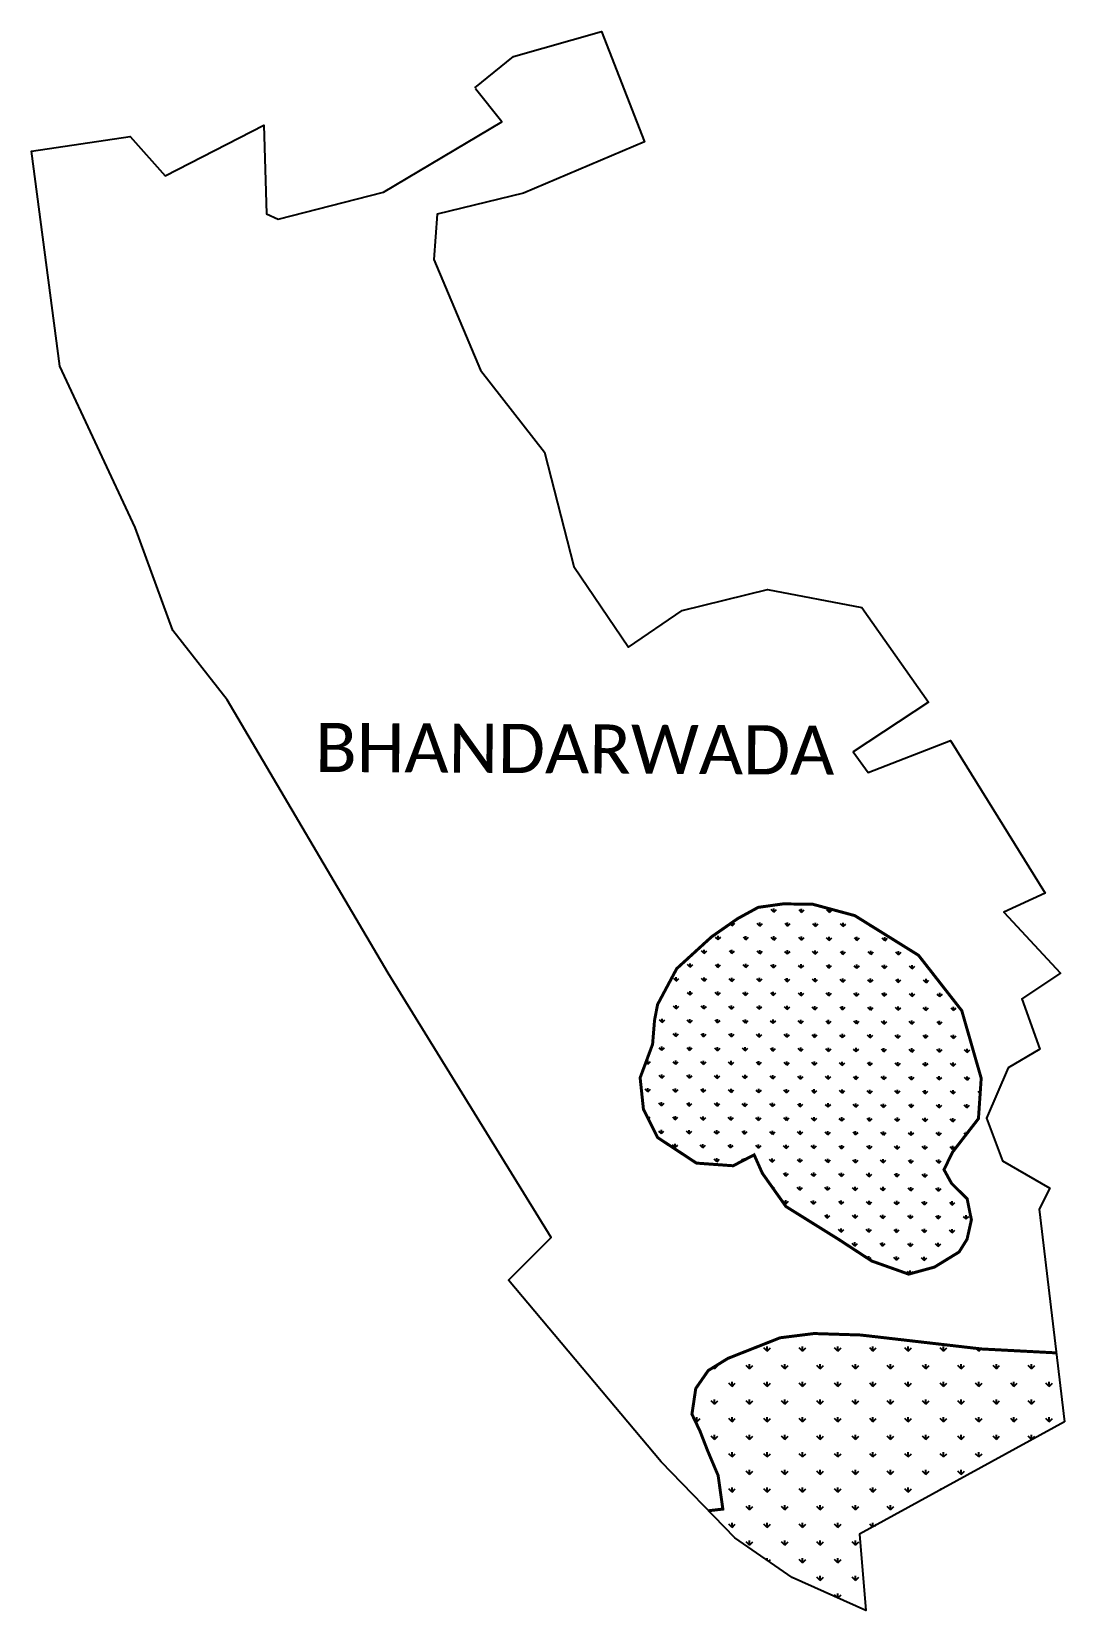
# Model space of a CAD drawing. Header units: metres. Extents: x 314978 to 316031, y 1897174 to 1898782.
import ezdxf

# ---------------------------------------------------------------- set-up
doc = ezdxf.new("R2010")
doc.units = ezdxf.units.M
for name, color, linetype in [('MANGROOVES', 112, 'Continuous'), ('village', 3, 'Continuous'), ('VILLAGE NAME', 250, 'Continuous')]:
    doc.layers.add(name, color=color, linetype=linetype)

msp = doc.modelspace()

# ---------------------------------------------------------------- hatches: boundary and pattern name
at = {"layer": 'MANGROOVES'}
h = msp.add_hatch(dxfattribs=at)
h.set_pattern_fill('GRASS', color=256, scale=20, angle=-0.3857)
h.set_pattern_definition([(89.61434125, (0, 0), (-14.04662505, 14.23700546), [3.75, -24.53427126]), (44.6143412, (0, 0), (-14.04662505, 14.23700547), [3.75, -16.25]), (134.6143412, (0, 0), (-14.23700547, -14.04662505), [3.75, -16.25])])
h.paths.add_polyline_path([(315714.5, 1897638.3), (315693.1, 1897627.2), (315655.7, 1897629.9), (315616.2, 1897655.9), (315601.7, 1897684.6), (315598.3, 1897716.8), (315611, 1897750.9), (315613, 1897775.4), (315616.1, 1897791.5), (315635.6, 1897828), (315671.1, 1897860.4), (315697.6, 1897878.9), (315718.6, 1897890.4), (315743.6, 1897893.9), (315773.8, 1897893.7), (315817.1, 1897882), (315882, 1897841.6), (315926.1, 1897785.2), (315945.9, 1897716.3), (315943.1, 1897675.2), (315916.7, 1897641.1), (315908, 1897623.2), (315915.7, 1897609.2), (315931.6, 1897593.5), (315935.9, 1897572.1), (315931.5, 1897552.4), (315923.4, 1897539.4), (315898.3, 1897524), (315872, 1897516.8), (315834.3, 1897530.2), (315800.8, 1897552.1), (315746.9, 1897585.7), (315722.9, 1897619.5)])
h = msp.add_hatch(dxfattribs=at)
h.set_pattern_fill('GRASS', color=256)
h.paths.add_polyline_path([(316030.7, 1897366.3), (316022.4, 1897436.6), (315946.1, 1897440.6), (315823.1, 1897454.8), (315775.6, 1897456.3), (315741, 1897452), (315687.8, 1897431), (315667.7, 1897418.6), (315655, 1897400.3), (315651.1, 1897374.1), (315659.3, 1897357), (315667.1, 1897336.9), (315677.8, 1897311.7), (315682.6, 1897277.5), (315668, 1897275.8), (315694.7, 1897248.3), (315753.3, 1897207.9), (315828.4, 1897174.3), (315822, 1897251.9)])

# ---------------------------------------------------------------- linework, layer by layer
at = {"color": 3}
msp.add_lwpolyline([(315429.7, 1898725.2), (315469.3, 1898757)], dxfattribs=at)
at = {"layer": 'MANGROOVES', "const_width": 3.04, "flags": 128}
msp.add_lwpolyline([(315714.5, 1897638.3), (315693.1, 1897627.2), (315655.7, 1897629.9), (315616.2, 1897655.9), (315601.7, 1897684.6), (315598.3, 1897716.8), (315611, 1897750.9), (315613, 1897775.4), (315616.1, 1897791.5), (315635.6, 1897828), (315671.1, 1897860.4), (315697.6, 1897878.9), (315718.6, 1897890.4), (315743.6, 1897893.9), (315773.8, 1897893.7), (315817.1, 1897882), (315882, 1897841.6), (315926.1, 1897785.2), (315945.9, 1897716.3), (315943.1, 1897675.2), (315916.7, 1897641.1), (315908, 1897623.2), (315915.7, 1897609.2), (315931.6, 1897593.5), (315935.9, 1897572.1), (315931.5, 1897552.4), (315923.4, 1897539.4), (315898.3, 1897524), (315872, 1897516.8), (315834.3, 1897530.2), (315800.8, 1897552.1), (315746.9, 1897585.7), (315722.9, 1897619.5)], close=True, dxfattribs=at)
msp.add_lwpolyline([(315668, 1897275.8), (315682.6, 1897277.5), (315677.8, 1897311.7), (315667.1, 1897336.9), (315659.3, 1897357), (315651.1, 1897374.1), (315655, 1897400.3), (315667.7, 1897418.6), (315687.8, 1897431), (315741, 1897452), (315775.6, 1897456.3), (315823.1, 1897454.8), (315946.1, 1897440.6), (316022.4, 1897436.6)], dxfattribs=at)
at = {"layer": 'village', "color": 3}
for points in [[(315469.3, 1898757, 0), (315559, 1898782.5, 0), (315602.9, 1898670.3, 0), (315479.6, 1898617.8, 0), (315391.6, 1898596.4, 0), (315388.1, 1898550.2, 0), (315435.7, 1898437.7, 0), (315500.7, 1898354.2, 0), (315530.9, 1898237.5, 0), (315586.4, 1898155.6, 0), (315641.3, 1898192.9, 0), (315728.1, 1898214.3, 0), (315824.4, 1898195.7, 0), (315892.3, 1898099.3, 0), (315815.3, 1898048.7, 0), (315830.6, 1898027.8, 0), (315914.6, 1898060.4, 0), (316011.2, 1897904.7, 0), (315969, 1897885.6, 0), (316026.8, 1897823.3, 0), (315987.2, 1897797.3, 0), (316005.5, 1897745.8, 0), (315973.4, 1897726.8, 0), (315951.3, 1897675.8, 0), (315967.6, 1897632.1, 0), (316015.9, 1897604.5, 0), (316005.1, 1897583, 0), (316030.7, 1897366.3, 0)], [(316030.7, 1897366.3, 0), (315822, 1897251.9, 0), (315828.4, 1897174.3, 0), (315753.3, 1897207.9, 0), (315694.7, 1897248.3, 0), (315619.7, 1897325.7, 0), (315464, 1897510.6, 0), (315507.8, 1897554, 0), (315341.6, 1897823.4, 0), (315177.6, 1898101.7, 0), (315122.2, 1898172.3, 0), (315083.6, 1898277.3, 0), (315006.9, 1898441.6, 0), (314978.1, 1898660.8, 0), (315078.7, 1898675.5, 0), (315114.2, 1898635.4, 0), (315214.9, 1898687.3, 0), (315217.6, 1898596.9, 0), (315229.4, 1898591.4, 0), (315336.9, 1898618.9, 0), (315457.2, 1898690.7, 0), (315430.6, 1898724.1, 0)]]:
    msp.add_polyline3d(points, dxfattribs=at)

# ---------------------------------------------------------------- texts
at = {"layer": 'VILLAGE NAME', "insert": (315267.3, 1898078.4), "char_height": 50, "attachment_point": 1, "rotation": 359.6762}
msp.add_mtext_dynamic_manual_height_columns('{\\fCalibri|b0|i0|c0|p34;BHANDARWADA}', width=1377.028, gutter_width=520.2, heights=[0], dxfattribs=at)

doc.saveas('drawing.dxf')
